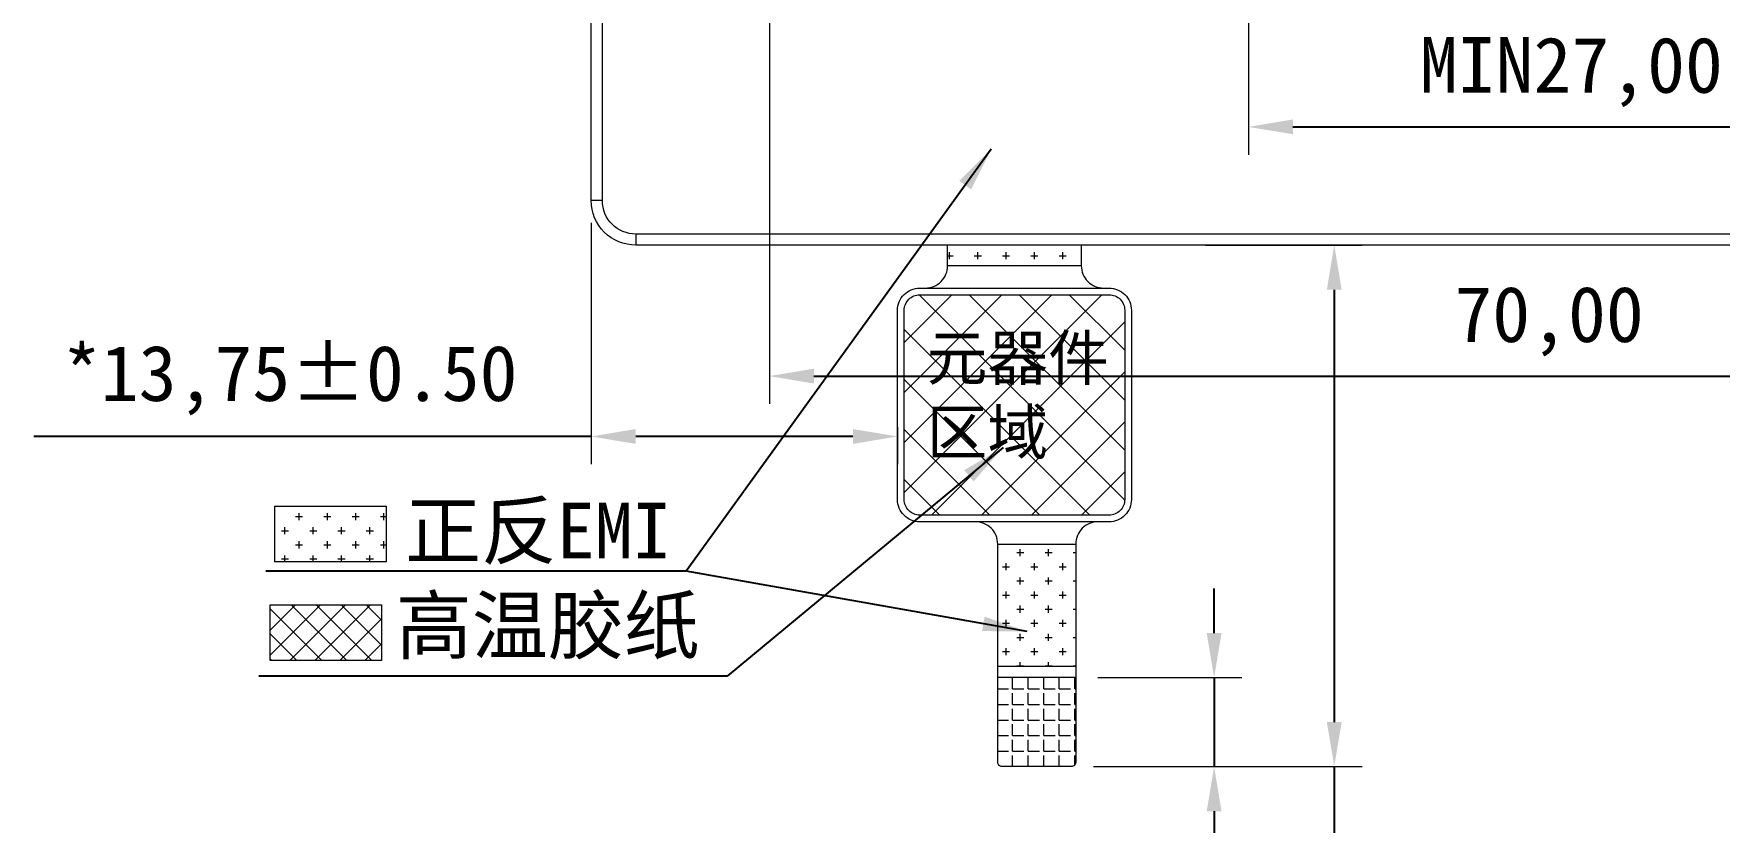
# Model space of a CAD drawing. Header units: millimetres. Extents: x 3549 to 4611, y 2266 to 2831.
# Drawn here: x 3638.9 to 3714.5, y 2632 to 2667.5 of the extents above; entities that cross this region are included whole.
import ezdxf

# ---------------------------------------------------------------- set-up
doc = ezdxf.new("R2010")
doc.units = ezdxf.units.MM
for name, color, linetype, lineweight in [('Cover Lens', 152, 'Continuous', 0), ('EMI', 5, 'Continuous', 0), ('FPC', 30, 'Continuous', 0), ('FPC Stiffener', 7, 'Continuous', 0)]:
    doc.layers.add(name, color=color, linetype=linetype, lineweight=lineweight)
doc.layers.add('Dim', color=4, linetype='Continuous')
doc.layers.add('Mylar', color=2, linetype='Continuous')
doc.styles.add('宋体', font='宋体.ttf')
doc.dimstyles.new('DIM', dxfattribs={"dimtxt": 2.5, "dimasz": 2, "dimexe": 1.25, "dimexo": 1, "dimgap": 1, "dimtad": 1, "dimzin": 1, "dimtxsty": '宋体', "dimcen": 2.5, "dimazin": 0, "dimtfac": 1, "dimtmove": 0, "dimatfit": 3, "dimfxl": 0, "dimlwe": 0, "dimarcsym": 0})

# ---------------------------------------------------------------- blocks, each defined once
blk = doc.blocks.new('CG1')
at = {"layer": 'Cover Lens'}
for p, q in [((-42.5, -17), (-43, -17)), ((-41, -18.5), (-41, -19))]:
    blk.add_line(p, q, dxfattribs=at)
for points in [[(-43, -17), (-43, 65, -0.414214), (-41, 67), (41, 67, -0.414214), (43, 65), (43, -17, -0.414214), (41, -19), (-41, -19, -0.414214)], [(-42.5, -17), (-42.5, 65, -0.414214), (-41, 66.5), (41, 66.5, -0.414214), (42.5, 65), (42.5, -17, -0.414214), (41, -18.5), (-41, -18.5, -0.414214)]]:
    blk.add_lwpolyline(points, format="xyb", close=True, dxfattribs=at)
blk = doc.blocks.new('*D32')
at = {"layer": 'Defpoints', "color": 0}
for p in [(3663.899, 2659.951), (3677.649, 2650.775), (3663.899, 2649.358)]:
    blk.add_point(p, dxfattribs=at)
at = {"layer": 'Dim', "color": 0, "lineweight": 0}
for p, q in [((3663.899, 2658.951), (3663.899, 2648.108)), ((3677.649, 2649.775), (3677.649, 2648.108))]:
    blk.add_line(p, q, dxfattribs=at)
at = {"layer": 'Dim', "color": 0, "lineweight": -2}
for p, q in [((3663.899, 2649.358), (3638.871, 2649.358)), ((3675.649, 2649.358), (3665.899, 2649.358))]:
    blk.add_line(p, q, dxfattribs=at)
at = {"layer": 'Dim', "color": 0}
for points in [[(3665.899, 2649.691), (3665.899, 2649.025), (3663.899, 2649.358)], [(3675.649, 2649.691), (3675.649, 2649.025), (3677.649, 2649.358)]]:
    blk.add_solid(points, dxfattribs=at)
at = {"layer": 'Dim', "color": 0, "insert": (3650.385, 2651.879), "char_height": 2.5, "attachment_point": 5, "style": '宋体'}
blk.add_mtext('{\\C2;*}13,75%%P0.50', dxfattribs=at)
blk = doc.blocks.new('*D33')
at = {"layer": 'Defpoints', "color": 0}
for p in [(3690.475, 2657.951), (3685.449, 2634.525), (3697.255, 2634.525)]:
    blk.add_point(p, dxfattribs=at)
at = {"layer": 'Dim', "color": 0, "lineweight": 0}
for p, q in [((3691.475, 2657.951), (3698.505, 2657.951)), ((3686.449, 2634.525), (3698.505, 2634.525))]:
    blk.add_line(p, q, dxfattribs=at)
at = {"layer": 'Dim', "color": 0, "lineweight": -2}
for p, q in [((3697.255, 2655.951), (3697.255, 2636.525)), ((3697.255, 2634.525), (3697.255, 2609.497))]:
    blk.add_line(p, q, dxfattribs=at)
at = {"layer": 'Dim', "color": 0}
for points in [[(3696.922, 2655.951), (3697.588, 2655.951), (3697.255, 2657.951)], [(3696.922, 2636.525), (3697.588, 2636.525), (3697.255, 2634.525)]]:
    blk.add_solid(points, dxfattribs=at)
at = {"layer": 'Dim', "color": 0, "insert": (3694.734, 2621.011), "char_height": 2.5, "attachment_point": 5, "rotation": 90, "style": '宋体'}
blk.add_mtext('{\\C2;*}23,43%%P0.50', dxfattribs=at)
blk = doc.blocks.new('*D34')
at = {"layer": 'Defpoints', "color": 0}
for p in [(3685.649, 2638.525), (3685.449, 2634.525), (3691.862, 2634.525)]:
    blk.add_point(p, dxfattribs=at)
at = {"layer": 'Dim', "color": 0, "lineweight": -2}
for p, q in [((3691.862, 2640.525), (3691.862, 2642.525)), ((3691.862, 2638.525), (3691.862, 2634.525)), ((3691.862, 2632.525), (3691.862, 2609.275))]:
    blk.add_line(p, q, dxfattribs=at)
at = {"layer": 'Dim', "color": 0, "lineweight": 0}
for p, q in [((3686.649, 2638.525), (3693.112, 2638.525)), ((3686.449, 2634.525), (3693.112, 2634.525))]:
    blk.add_line(p, q, dxfattribs=at)
at = {"layer": 'Dim', "color": 0}
for points in [[(3691.529, 2640.525), (3692.196, 2640.525), (3691.862, 2638.525)], [(3691.529, 2632.525), (3692.196, 2632.525), (3691.862, 2634.525)]]:
    blk.add_solid(points, dxfattribs=at)
at = {"layer": 'Dim', "color": 0, "insert": (3689.341, 2619.9), "char_height": 2.5, "attachment_point": 5, "rotation": 90, "style": '宋体'}
blk.add_mtext('{\\C2;*}4,00%%P0.30', dxfattribs=at)
blk = doc.blocks.new('*D340')
at = {"layer": 'Defpoints', "color": 0}
for p in [(3693.399, 2674.951), (3720.399, 2674.951), (3720.399, 2663.266)]:
    blk.add_point(p, dxfattribs=at)
at = {"layer": 'Dim', "color": 0, "lineweight": 0}
for p, q in [((3693.399, 2673.951), (3693.399, 2662.016)), ((3720.399, 2673.951), (3720.399, 2662.016))]:
    blk.add_line(p, q, dxfattribs=at)
at = {"layer": 'Dim', "color": 0, "lineweight": -2}
blk.add_line((3695.399, 2663.266), (3718.399, 2663.266), dxfattribs=at)
at = {"layer": 'Dim', "color": 0}
for points in [[(3695.399, 2663.6), (3695.399, 2662.933), (3693.399, 2663.266)], [(3718.399, 2663.6), (3718.399, 2662.933), (3720.399, 2663.266)]]:
    blk.add_solid(points, dxfattribs=at)
at = {"layer": 'Dim', "color": 0, "insert": (3707.899, 2665.725), "char_height": 2.5, "attachment_point": 5, "style": '宋体'}
blk.add_mtext('MIN27,00', dxfattribs=at)
blk = doc.blocks.new('*D342')
at = {"layer": 'Defpoints', "color": 0}
for p in [(3671.899, 2674.951), (3741.899, 2673.951), (3741.899, 2652.069)]:
    blk.add_point(p, dxfattribs=at)
at = {"layer": 'Dim', "color": 0, "lineweight": 0}
for p, q in [((3671.899, 2673.951), (3671.899, 2650.819)), ((3741.899, 2672.951), (3741.899, 2650.819))]:
    blk.add_line(p, q, dxfattribs=at)
at = {"layer": 'Dim', "color": 0, "lineweight": -2}
blk.add_line((3673.899, 2652.069), (3739.899, 2652.069), dxfattribs=at)
at = {"layer": 'Dim', "color": 0}
for points in [[(3673.899, 2652.403), (3673.899, 2651.736), (3671.899, 2652.069)], [(3739.899, 2652.403), (3739.899, 2651.736), (3741.899, 2652.069)]]:
    blk.add_solid(points, dxfattribs=at)
at = {"layer": 'Dim', "color": 0, "insert": (3706.899, 2654.528), "char_height": 2.5, "attachment_point": 5, "style": '宋体'}
blk.add_mtext('70,00', dxfattribs=at)

msp = doc.modelspace()

# ---------------------------------------------------------------- hatches: boundary and pattern name
at = {"layer": 'EMI', "lineweight": 0}
h = msp.add_hatch(dxfattribs=at)
h.set_pattern_fill('CROSS', color=256, scale=0.1, style=0)
h.paths.add_polyline_path([(3685.899, 2657.951), (3679.899, 2657.951), (3679.899, 2657.025), (3685.899, 2657.025)])
h = msp.add_hatch(dxfattribs=at)
h.set_pattern_fill('CROSS', color=256, scale=0.1, style=0)
h.set_pattern_definition([(0, (1623.0709, -0.28617), (0.635, 0.635), [0.3175, -0.9525]), (90, (1623.2296, -0.4449), (-0.635, 0.635), [0.3175, -0.9525])])
h.paths.add_polyline_path([(3654.699, 2643.724), (3649.699, 2643.724), (3649.699, 2646.224), (3654.699, 2646.224)])
h = msp.add_hatch(dxfattribs=at)
h.set_pattern_fill('CROSS', color=256, scale=0.1, style=0)
h.paths.add_polyline_path([(3685.649, 2644.525), (3685.649, 2639.025), (3682.149, 2639.025), (3682.149, 2644.525)])
at = {"layer": 'FPC Stiffener', "lineweight": 0}
h = msp.add_hatch(dxfattribs=at)
h.set_pattern_fill('ANGLE', color=26, scale=0.1, style=0)
h.set_pattern_definition([(0, (1445.5195, -0.919), (0, 0.6985), [0.508, -0.1905]), (90, (1445.5195, -0.919), (-0.6985, 4e-17), [0.508, -0.1905])])
h.paths.add_polyline_path([(3685.649, 2638.525), (3682.149, 2638.525), (3682.149, 2634.725, 0.414214), (3682.349, 2634.525), (3685.449, 2634.525, 0.414214), (3685.649, 2634.725)])
at = {"layer": 'Mylar', "lineweight": 0}
h = msp.add_hatch(dxfattribs=at)
h.set_pattern_fill('ANSI37', color=256, scale=0.5, style=0)
h.set_pattern_definition([(45, (1445.5195, -0.919), (-1.122532, 1.122532), []), (135, (1445.5195, -0.919), (-1.122532, -1.122532), [])])
edge = h.paths.add_edge_path()
edge.add_line((3687.849, 2655.025), (3687.849, 2646.525))
edge.add_arc((3687.149, 2646.525), 0.7, 270, 360, ccw=False)
edge.add_line((3687.149, 2645.825), (3678.649, 2645.825))
edge.add_arc((3678.649, 2646.525), 0.7, 180, 270, ccw=False)
edge.add_line((3677.949, 2646.525), (3677.949, 2655.025))
edge.add_arc((3678.649, 2655.025), 0.7, 90, 180, ccw=False)
edge.add_line((3678.649, 2655.725), (3687.149, 2655.725))
edge.add_arc((3687.149, 2655.025), 0.7, 0, 90, ccw=False)
h = msp.add_hatch(dxfattribs=at)
h.set_pattern_fill('ANSI37', color=256, scale=0.25, style=0)
h.set_pattern_definition([(45, (2429.766, 2032.727), (-0.561266, 0.561266), []), (135, (2429.766, 2032.727), (-0.561266, -0.561266), [])])
h.paths.add_polyline_path([(3654.479, 2639.299), (3649.479, 2639.299), (3649.479, 2641.799), (3654.479, 2641.799)])

# ---------------------------------------------------------------- linework, layer by layer
at = {"layer": 'EMI', "lineweight": 0}
msp.add_lwpolyline([(3685.899, 2657.951), (3685.899, 2657.025), (3679.899, 2657.025), (3679.899, 2657.951)], dxfattribs=at)
for points in [[(3654.699, 2643.724), (3649.699, 2643.724), (3649.699, 2646.224), (3654.699, 2646.224)], [(3685.649, 2644.525), (3685.649, 2639.025), (3682.149, 2639.025), (3682.149, 2644.525)]]:
    msp.add_lwpolyline(points, close=True, dxfattribs=at)
at = {"layer": 'FPC'}
msp.add_line((3685.649, 2638.525), (3682.149, 2638.525), dxfattribs=at)
msp.add_lwpolyline([(3685.899, 2657.951), (3685.899, 2657.025, 0.414214), (3686.899, 2656.025), (3687.149, 2656.025, -0.414214), (3688.149, 2655.025), (3688.149, 2646.525, -0.414214), (3687.149, 2645.525), (3686.649, 2645.525, 0.414214), (3685.649, 2644.525), (3685.649, 2634.725, -0.414214), (3685.449, 2634.525), (3682.349, 2634.525, -0.414214), (3682.149, 2634.725), (3682.149, 2644.525, 0.414214), (3681.149, 2645.525), (3678.649, 2645.525, -0.414214), (3677.649, 2646.525), (3677.649, 2655.025, -0.414214), (3678.649, 2656.025), (3678.899, 2656.025, 0.414214), (3679.899, 2657.025), (3679.899, 2657.951)], format="xyb", dxfattribs=at)
msp.add_lwpolyline([(3688.149, 2655.025), (3688.149, 2646.525, -0.414214), (3687.149, 2645.525), (3678.649, 2645.525, -0.414214), (3677.649, 2646.525), (3677.649, 2655.025, -0.414214), (3678.649, 2656.025), (3687.149, 2656.025, -0.414214)], format="xyb", close=True, dxfattribs=at)
at = {"layer": 'Mylar', "lineweight": 0}
msp.add_lwpolyline([(3687.849, 2655.025), (3687.849, 2646.525, -0.414214), (3687.149, 2645.825), (3678.649, 2645.825, -0.414214), (3677.949, 2646.525), (3677.949, 2655.025, -0.414214), (3678.649, 2655.725), (3687.149, 2655.725, -0.414214)], format="xyb", close=True, dxfattribs=at)
msp.add_lwpolyline([(3654.479, 2639.299), (3649.479, 2639.299), (3649.479, 2641.799), (3654.479, 2641.799)], close=True, dxfattribs=at)

# ---------------------------------------------------------------- block references
at = {"layer": 'Cover Lens'}
msp.add_blockref('CG1', (3706.899, 2676.951), dxfattribs=at)

# ---------------------------------------------------------------- texts
at = {"layer": 'Dim', "insert": (3678.956, 2653.891), "char_height": 2, "width": 8.35761, "attachment_point": 1, "style": '宋体'}
msp.add_mtext('元器件区域', dxfattribs=at)
at = {"layer": 'Dim', "linetype": 'ByBlock', "lineweight": 0, "char_height": 2.5, "attachment_point": 5, "style": '宋体'}
for s, insert in [('正反EMI', (3661.501, 2644.985)), ('高温胶纸', (3661.951, 2640.726))]:
    msp.add_mtext(s, dxfattribs=dict(at, insert=insert))

# ---------------------------------------------------------------- dimensions: what is measured, and where the dimension line sits
at = {"layer": 'Dim', "color": 1}
dim = msp.add_linear_dim(base=(3741.899, 2652.069), p1=(3671.899, 2674.951), p2=(3741.899, 2673.951), dimstyle='DIM', dxfattribs=at)
dim.commit()
dim.dimension.update_dxf_attribs({"geometry": '*D342', "text_midpoint": (3706.899, 2652.069), "dimtype": 160})
at = {"layer": 'Dim'}
dim = msp.add_linear_dim(base=(3720.399, 2663.266), p1=(3693.399, 2674.951), p2=(3720.399, 2674.951), text='MIN<>', dimstyle='DIM', dxfattribs=at)
dim.commit()
dim.dimension.update_dxf_attribs({"geometry": '*D340', "text_midpoint": (3707.899, 2663.266), "dimtype": 160})
dim = msp.add_linear_dim(base=(3663.899, 2649.358), p1=(3677.649, 2650.775), p2=(3663.899, 2659.951), text='{\\C2;*}<>%%P0.50', dimstyle='DIM', dxfattribs=at)
dim.commit()
dim.dimension.update_dxf_attribs({"geometry": '*D32', "text_midpoint": (3650.385, 2651.879)})
at = {"layer": 'Dim', "color": 1}
dim = msp.add_linear_dim(base=(3697.255, 2634.525), p1=(3690.475, 2657.951), p2=(3685.449, 2634.525), angle=90, text='{\\C2;*}<>%%P0.50', dimstyle='DIM', dxfattribs=at)
dim.commit()
dim.dimension.update_dxf_attribs({"geometry": '*D33', "text_midpoint": (3697.255, 2621.011), "dimtype": 160})
at = {"layer": 'Dim'}
dim = msp.add_linear_dim(base=(3691.862, 2634.525), p1=(3685.649, 2638.525), p2=(3685.449, 2634.525), angle=90, text='{\\C2;*}<>%%P0.30', dimstyle='DIM', dxfattribs=at)
dim.commit()
dim.dimension.update_dxf_attribs({"geometry": '*D34', "text_midpoint": (3689.341, 2619.9)})

# ---------------------------------------------------------------- leaders
for points in [[(3681.858, 2662.271), (3668.167, 2643.302), (3649.291, 2643.302)], [(3682.394, 2648.868), (3670.004, 2638.59), (3648.978, 2638.59)], [(3683.472, 2640.592), (3668.167, 2643.302)]]:
    msp.add_leader(points, dimstyle='DIM', override={"dimgap": 1, "dimtad": 0}, dxfattribs=at)

doc.saveas('drawing.dxf')
